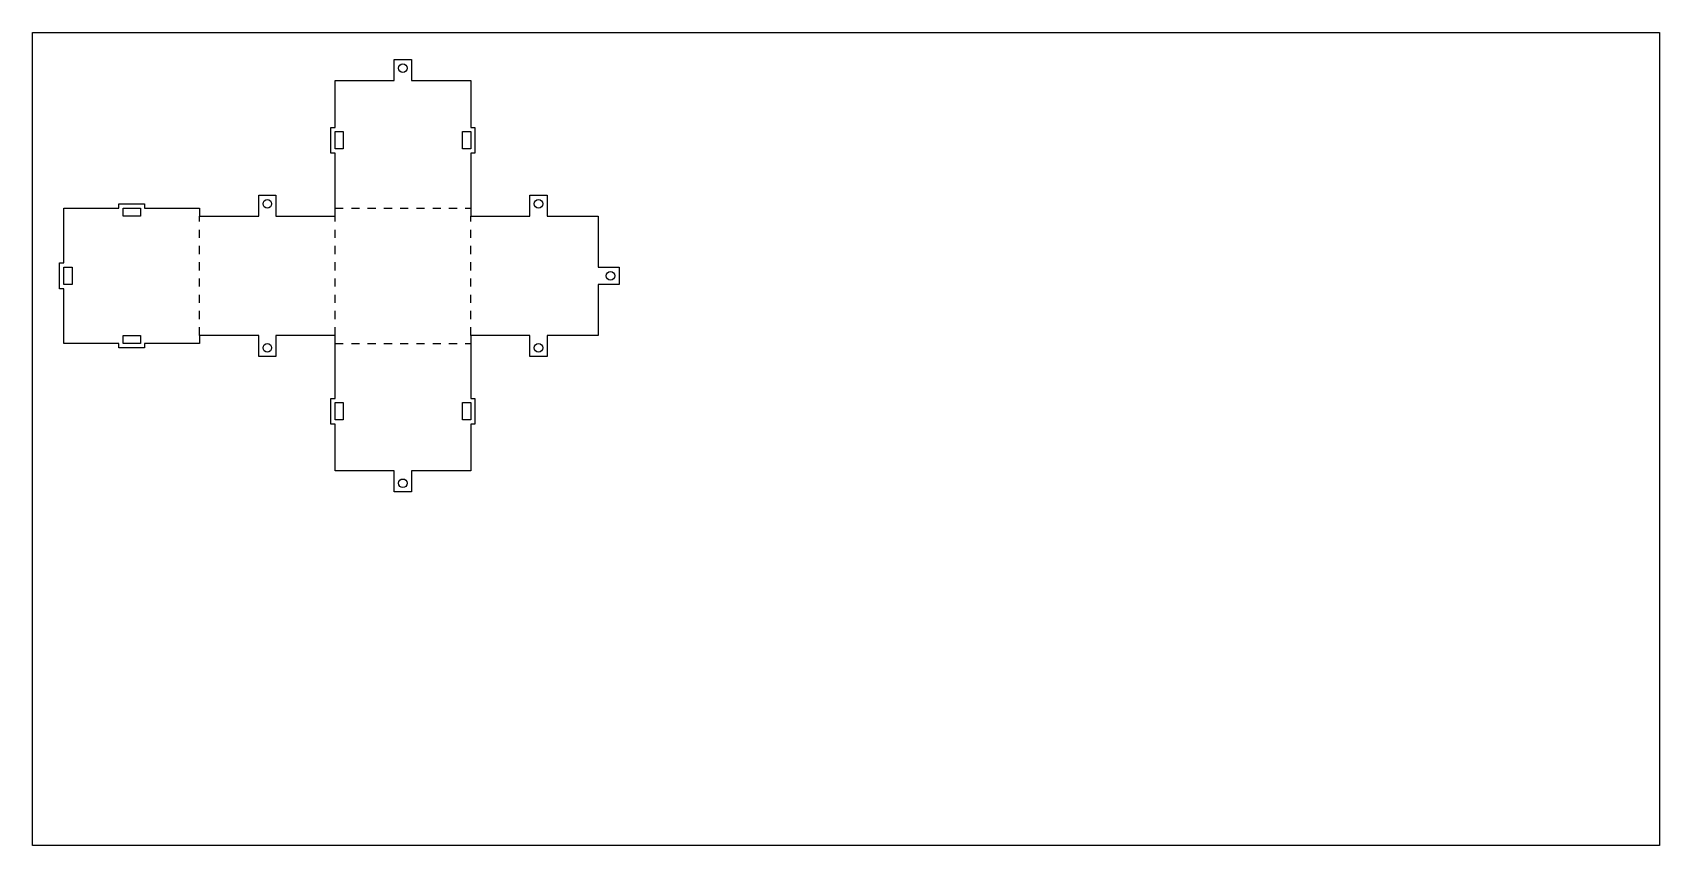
# Model space of a CAD drawing. Header units: metres. Extents: x 0 to 600, y 0 to 300.
import ezdxf

# ---------------------------------------------------------------- set-up
doc = ezdxf.new("R2010")
doc.units = ezdxf.units.M

msp = doc.modelspace()

# ---------------------------------------------------------------- linework, layer by layer
at = {"layer": '1'}
for p, q in [((133.4125, 282.2375), (133.4125, 290)), ((133.4125, 290), (139.7625, 290)), ((135.464968, 287.947532), (135.97999, 288.291659)), ((135.97999, 288.291659), (136.5875, 288.4125)), ((136.5875, 288.4125), (137.19501, 288.291659)), ((137.19501, 288.291659), (137.710032, 287.947532)), ((139.7625, 290), (139.7625, 282.2375)), ((111.5875, 265), (111.5875, 282.2375)), ((111.5875, 282.2375), (133.4125, 282.2375)), ((135, 286.825), (135.120841, 287.43251)), ((135.120841, 286.21749), (135, 286.825)), ((135.120841, 287.43251), (135.464968, 287.947532)), ((135.464968, 285.702468), (135.120841, 286.21749)), ((135.97999, 285.358341), (135.464968, 285.702468)), ((136.5875, 285.2375), (135.97999, 285.358341)), ((137.19501, 285.358341), (136.5875, 285.2375)), ((137.710032, 285.702468), (137.19501, 285.358341)), ((137.710032, 287.947532), (138.054159, 287.43251)), ((138.054159, 286.21749), (137.710032, 285.702468)), ((138.054159, 287.43251), (138.175, 286.825)), ((138.175, 286.825), (138.054159, 286.21749)), ((139.7625, 282.2375), (161.5875, 282.2375)), ((161.5875, 282.2375), (161.5875, 265)), ((110, 255.475), (110, 265)), ((110, 265), (111.5875, 265)), ((161.5875, 265), (163.175, 265)), ((163.175, 265), (163.175, 255.475)), ((111.5875, 257.0625), (111.5875, 263.4125)), ((111.5875, 263.4125), (114.5875, 263.4125)), ((114.5875, 263.4125), (114.5875, 257.0625)), ((158.5875, 257.0625), (158.5875, 263.4125)), ((158.5875, 263.4125), (161.5875, 263.4125)), ((161.5875, 263.4125), (161.5875, 257.0625)), ((111.5875, 255.475), (110, 255.475)), ((114.5875, 257.0625), (111.5875, 257.0625)), ((111.5875, 232.2375), (111.5875, 255.475)), ((161.5875, 257.0625), (158.5875, 257.0625)), ((163.175, 255.475), (161.5875, 255.475)), ((161.5875, 255.475), (161.5875, 232.2375)), ((83.4125, 232.2375), (83.4125, 240)), ((83.4125, 240), (89.7625, 240)), ((89.7625, 240), (89.7625, 232.2375)), ((183.4125, 232.2375), (183.4125, 240)), ((183.4125, 240), (189.7625, 240)), ((189.7625, 240), (189.7625, 232.2375)), ((11.5875, 215), (11.5875, 235.2375)), ((11.5875, 235.2375), (31.825, 235.2375)), ((31.825, 235.2375), (31.825, 236.825)), ((31.825, 236.825), (41.35, 236.825)), ((33.4125, 235.2375), (39.7625, 235.2375)), ((33.4125, 232.2375), (33.4125, 235.2375)), ((39.7625, 235.2375), (39.7625, 232.2375)), ((41.35, 236.825), (41.35, 235.2375)), ((41.35, 235.2375), (61.5875, 235.2375)), ((61.5875, 235.2375), (61.5875, 232.2375)), ((85, 236.825), (85.120841, 237.43251)), ((85.120841, 236.21749), (85, 236.825)), ((85.120841, 237.43251), (85.464968, 237.947532)), ((85.464968, 235.702468), (85.120841, 236.21749)), ((85.464968, 237.947532), (85.97999, 238.291659)), ((85.97999, 235.358341), (85.464968, 235.702468)), ((85.97999, 238.291659), (86.5875, 238.4125)), ((86.5875, 235.2375), (85.97999, 235.358341)), ((86.5875, 238.4125), (87.19501, 238.291659)), ((87.19501, 235.358341), (86.5875, 235.2375)), ((87.19501, 238.291659), (87.710032, 237.947532)), ((87.710032, 235.702468), (87.19501, 235.358341)), ((87.710032, 237.947532), (88.054159, 237.43251)), ((88.054159, 236.21749), (87.710032, 235.702468)), ((88.054159, 237.43251), (88.175, 236.825)), ((88.175, 236.825), (88.054159, 236.21749)), ((185, 236.825), (185.120841, 237.43251)), ((185.120841, 236.21749), (185, 236.825)), ((185.120841, 237.43251), (185.464968, 237.947532)), ((185.464968, 235.702468), (185.120841, 236.21749)), ((185.464968, 237.947532), (185.97999, 238.291659)), ((185.97999, 235.358341), (185.464968, 235.702468)), ((185.97999, 238.291659), (186.5875, 238.4125)), ((186.5875, 235.2375), (185.97999, 235.358341)), ((186.5875, 238.4125), (187.19501, 238.291659)), ((187.19501, 235.358341), (186.5875, 235.2375)), ((187.19501, 238.291659), (187.710032, 237.947532)), ((187.710032, 235.702468), (187.19501, 235.358341)), ((187.710032, 237.947532), (188.054159, 237.43251)), ((188.054159, 236.21749), (187.710032, 235.702468)), ((188.054159, 237.43251), (188.175, 236.825)), ((188.175, 236.825), (188.054159, 236.21749)), ((39.7625, 232.2375), (33.4125, 232.2375)), ((61.5875, 232.2375), (83.4125, 232.2375)), ((89.7625, 232.2375), (111.5875, 232.2375)), ((161.5875, 232.2375), (183.4125, 232.2375)), ((189.7625, 232.2375), (208.5875, 232.2375)), ((208.5875, 232.2375), (208.5875, 213.4125)), ((10, 205.475), (10, 215)), ((10, 215), (11.5875, 215)), ((11.5875, 207.0625), (11.5875, 213.4125)), ((11.5875, 213.4125), (14.5875, 213.4125)), ((14.5875, 213.4125), (14.5875, 207.0625)), ((208.5875, 213.4125), (216.35, 213.4125)), ((211.5875, 210.2375), (211.708341, 210.84501)), ((211.708341, 209.62999), (211.5875, 210.2375)), ((211.708341, 210.84501), (212.052468, 211.360032)), ((212.052468, 211.360032), (212.56749, 211.704159)), ((212.56749, 211.704159), (213.175, 211.825)), ((213.175, 211.825), (213.78251, 211.704159)), ((213.78251, 211.704159), (214.297532, 211.360032)), ((214.297532, 211.360032), (214.641659, 210.84501)), ((214.641659, 210.84501), (214.7625, 210.2375)), ((214.7625, 210.2375), (214.641659, 209.62999)), ((216.35, 213.4125), (216.35, 207.0625)), ((11.5875, 205.475), (10, 205.475)), ((14.5875, 207.0625), (11.5875, 207.0625)), ((11.5875, 185.2375), (11.5875, 205.475)), ((216.35, 207.0625), (208.5875, 207.0625)), ((208.5875, 207.0625), (208.5875, 188.2375)), ((212.052468, 209.114968), (211.708341, 209.62999)), ((212.56749, 208.770841), (212.052468, 209.114968)), ((213.175, 208.65), (212.56749, 208.770841)), ((213.78251, 208.770841), (213.175, 208.65)), ((214.297532, 209.114968), (213.78251, 208.770841)), ((214.641659, 209.62999), (214.297532, 209.114968)), ((33.4125, 185.2375), (33.4125, 188.2375)), ((33.4125, 188.2375), (39.7625, 188.2375)), ((39.7625, 188.2375), (39.7625, 185.2375)), ((83.4125, 188.2375), (61.5875, 188.2375)), ((61.5875, 188.2375), (61.5875, 185.2375)), ((83.4125, 180.475), (83.4125, 188.2375)), ((111.5875, 188.2375), (89.7625, 188.2375)), ((89.7625, 188.2375), (89.7625, 180.475)), ((111.5875, 165), (111.5875, 188.2375)), ((183.4125, 188.2375), (161.5875, 188.2375)), ((161.5875, 188.2375), (161.5875, 165)), ((183.4125, 180.475), (183.4125, 188.2375)), ((208.5875, 188.2375), (189.7625, 188.2375)), ((189.7625, 188.2375), (189.7625, 180.475)), ((31.825, 185.2375), (11.5875, 185.2375)), ((31.825, 183.65), (31.825, 185.2375)), ((41.35, 183.65), (31.825, 183.65)), ((39.7625, 185.2375), (33.4125, 185.2375)), ((61.5875, 185.2375), (41.35, 185.2375)), ((41.35, 185.2375), (41.35, 183.65)), ((89.7625, 180.475), (83.4125, 180.475)), ((85, 183.65), (85.120841, 184.25751)), ((85.120841, 183.04249), (85, 183.65)), ((85.120841, 184.25751), (85.464968, 184.772532)), ((85.464968, 182.527468), (85.120841, 183.04249)), ((85.464968, 184.772532), (85.97999, 185.116659)), ((85.97999, 182.183341), (85.464968, 182.527468)), ((85.97999, 185.116659), (86.5875, 185.2375)), ((86.5875, 182.0625), (85.97999, 182.183341)), ((86.5875, 185.2375), (87.19501, 185.116659)), ((87.19501, 182.183341), (86.5875, 182.0625)), ((87.19501, 185.116659), (87.710032, 184.772532)), ((87.710032, 182.527468), (87.19501, 182.183341)), ((87.710032, 184.772532), (88.054159, 184.25751)), ((88.054159, 183.04249), (87.710032, 182.527468)), ((88.054159, 184.25751), (88.175, 183.65)), ((88.175, 183.65), (88.054159, 183.04249)), ((189.7625, 180.475), (183.4125, 180.475)), ((185, 183.65), (185.120841, 184.25751)), ((185.120841, 183.04249), (185, 183.65)), ((185.120841, 184.25751), (185.464968, 184.772532)), ((185.464968, 182.527468), (185.120841, 183.04249)), ((185.464968, 184.772532), (185.97999, 185.116659)), ((185.97999, 182.183341), (185.464968, 182.527468)), ((185.97999, 185.116659), (186.5875, 185.2375)), ((186.5875, 182.0625), (185.97999, 182.183341)), ((186.5875, 185.2375), (187.19501, 185.116659)), ((187.19501, 182.183341), (186.5875, 182.0625)), ((187.19501, 185.116659), (187.710032, 184.772532)), ((187.710032, 182.527468), (187.19501, 182.183341)), ((187.710032, 184.772532), (188.054159, 184.25751)), ((188.054159, 183.04249), (187.710032, 182.527468)), ((188.054159, 184.25751), (188.175, 183.65)), ((188.175, 183.65), (188.054159, 183.04249)), ((110, 155.475), (110, 165)), ((110, 165), (111.5875, 165)), ((111.5875, 157.0625), (111.5875, 163.4125)), ((111.5875, 163.4125), (114.5875, 163.4125)), ((114.5875, 163.4125), (114.5875, 157.0625)), ((158.5875, 157.0625), (158.5875, 163.4125)), ((158.5875, 163.4125), (161.5875, 163.4125)), ((161.5875, 165), (163.175, 165)), ((161.5875, 163.4125), (161.5875, 157.0625)), ((163.175, 165), (163.175, 155.475)), ((114.5875, 157.0625), (111.5875, 157.0625)), ((161.5875, 157.0625), (158.5875, 157.0625)), ((111.5875, 155.475), (110, 155.475)), ((111.5875, 138.2375), (111.5875, 155.475)), ((163.175, 155.475), (161.5875, 155.475)), ((161.5875, 155.475), (161.5875, 138.2375)), ((133.4125, 138.2375), (111.5875, 138.2375)), ((133.4125, 130.475), (133.4125, 138.2375)), ((161.5875, 138.2375), (139.7625, 138.2375)), ((139.7625, 138.2375), (139.7625, 130.475)), ((135, 133.65), (135.120841, 134.25751)), ((135.120841, 133.04249), (135, 133.65)), ((135.120841, 134.25751), (135.464968, 134.772532)), ((135.464968, 132.527468), (135.120841, 133.04249)), ((135.464968, 134.772532), (135.97999, 135.116659)), ((135.97999, 132.183341), (135.464968, 132.527468)), ((135.97999, 135.116659), (136.5875, 135.2375)), ((136.5875, 132.0625), (135.97999, 132.183341)), ((136.5875, 135.2375), (137.19501, 135.116659)), ((137.19501, 132.183341), (136.5875, 132.0625)), ((137.19501, 135.116659), (137.710032, 134.772532)), ((137.710032, 132.527468), (137.19501, 132.183341)), ((137.710032, 134.772532), (138.054159, 134.25751)), ((138.054159, 133.04249), (137.710032, 132.527468)), ((138.054159, 134.25751), (138.175, 133.65)), ((138.175, 133.65), (138.054159, 133.04249)), ((139.7625, 130.475), (133.4125, 130.475))]:
    msp.add_line(p, q, dxfattribs=at)
at = {"layer": 'fold-line'}
for p, q in [((111.5875, 235.2375), (114.5875, 235.2375)), ((117.5875, 235.2375), (120.5875, 235.2375)), ((123.5875, 235.2375), (126.5875, 235.2375)), ((129.5875, 235.2375), (132.5875, 235.2375)), ((135.5875, 235.2375), (138.5875, 235.2375)), ((141.5875, 235.2375), (144.5875, 235.2375)), ((147.5875, 235.2375), (150.5875, 235.2375)), ((153.5875, 235.2375), (156.5875, 235.2375)), ((159.5875, 235.2375), (161.5875, 235.2375)), ((61.5875, 230.2375), (61.5875, 232.2375)), ((111.5875, 230.2375), (111.5875, 232.2375)), ((161.5875, 230.2375), (161.5875, 232.2375)), ((61.5875, 224.2375), (61.5875, 227.2375)), ((111.5875, 224.2375), (111.5875, 227.2375)), ((161.5875, 224.2375), (161.5875, 227.2375)), ((61.5875, 218.2375), (61.5875, 221.2375)), ((111.5875, 218.2375), (111.5875, 221.2375)), ((161.5875, 218.2375), (161.5875, 221.2375)), ((61.5875, 212.2375), (61.5875, 215.2375)), ((111.5875, 212.2375), (111.5875, 215.2375)), ((161.5875, 212.2375), (161.5875, 215.2375)), ((61.5875, 206.2375), (61.5875, 209.2375)), ((111.5875, 206.2375), (111.5875, 209.2375)), ((161.5875, 206.2375), (161.5875, 209.2375)), ((61.5875, 200.2375), (61.5875, 203.2375)), ((111.5875, 200.2375), (111.5875, 203.2375)), ((161.5875, 200.2375), (161.5875, 203.2375)), ((61.5875, 194.2375), (61.5875, 197.2375)), ((111.5875, 194.2375), (111.5875, 197.2375)), ((161.5875, 194.2375), (161.5875, 197.2375)), ((61.5875, 188.2375), (61.5875, 191.2375)), ((111.5875, 188.2375), (111.5875, 191.2375)), ((161.5875, 188.2375), (161.5875, 191.2375)), ((111.5875, 185.2375), (114.5875, 185.2375)), ((117.5875, 185.2375), (120.5875, 185.2375)), ((123.5875, 185.2375), (126.5875, 185.2375)), ((129.5875, 185.2375), (132.5875, 185.2375)), ((135.5875, 185.2375), (138.5875, 185.2375)), ((141.5875, 185.2375), (144.5875, 185.2375)), ((147.5875, 185.2375), (150.5875, 185.2375)), ((153.5875, 185.2375), (156.5875, 185.2375)), ((159.5875, 185.2375), (161.5875, 185.2375))]:
    msp.add_line(p, q, dxfattribs=at)
at = {"layer": 'sheet_boundary'}
for p, q in [((0, 300), (600, 300)), ((0, 0), (0, 300)), ((600, 300), (600, 0)), ((600, 0), (0, 0))]:
    msp.add_line(p, q, dxfattribs=at)

doc.saveas('drawing.dxf')
